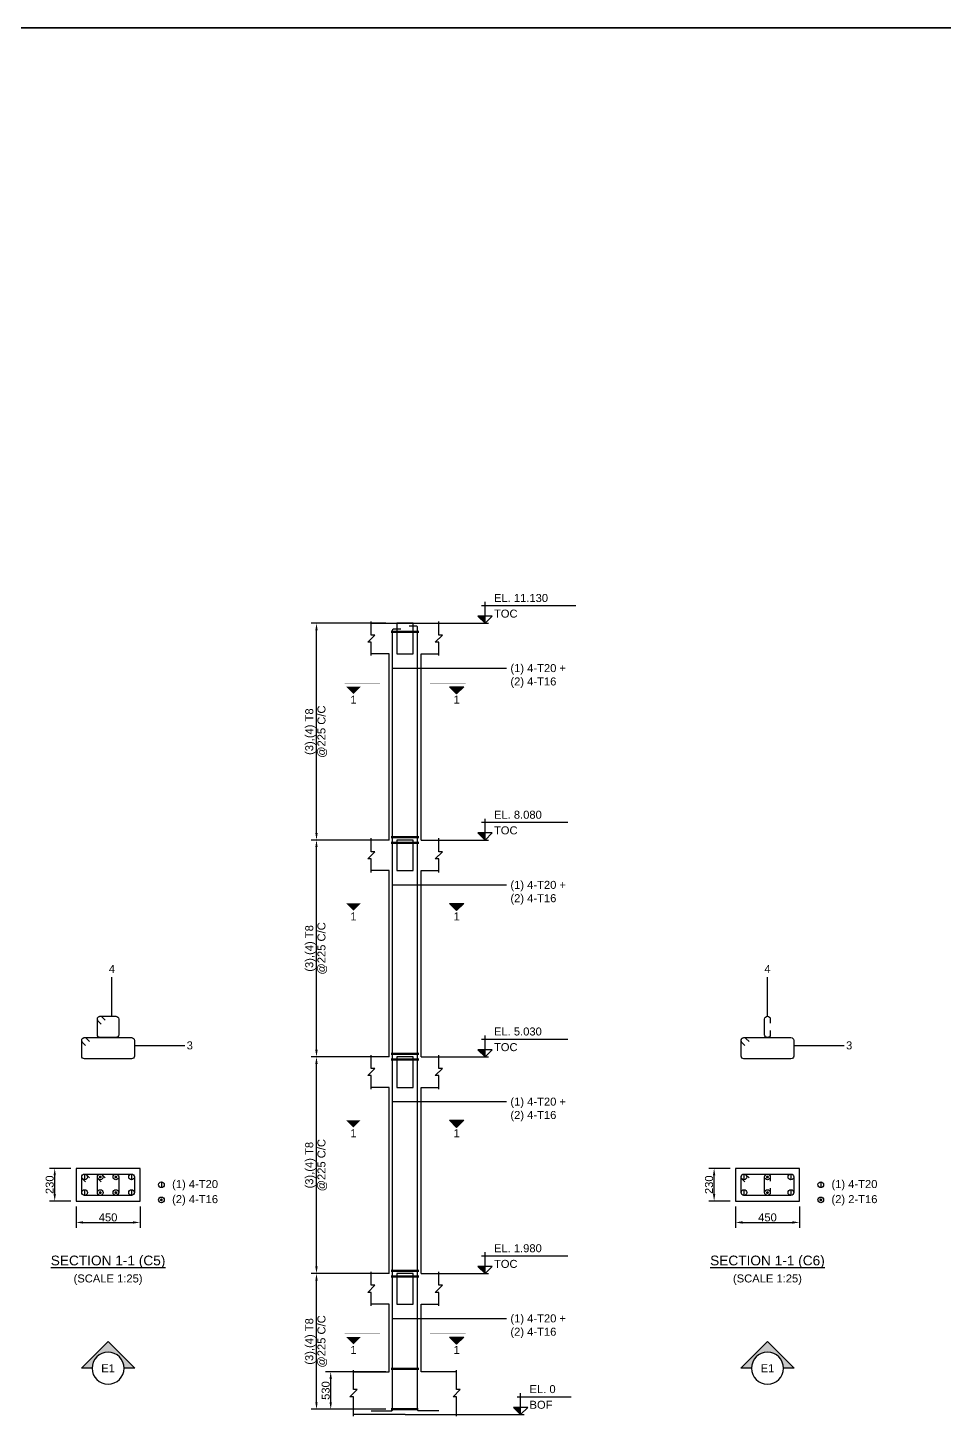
# Model space of a CAD drawing. Header units: inches. Extents: x -816171 to 9366335, y -450961 to 689132.
# Drawn here: x -260925 to -235158, y 47001 to 86049 of the extents above; entities that cross this region are included whole.
import ezdxf
from ezdxf.enums import TextEntityAlignment as Align

# ---------------------------------------------------------------- set-up
doc = ezdxf.new("R2010")
doc.units = ezdxf.units.IN
doc.header["$MEASUREMENT"] = 0
doc.linetypes.add('SCHidden', pattern=[1000, 500, -500])
for name, color, linetype in [('colSectionMarkLayer', 5, 'Continuous'), ('Concrete Line', 2, 'Continuous'), ('Dim', 31, 'Continuous'), ('Hatch', 25, 'Continuous'), ('Labels', 4, 'Continuous'), ('Link', 225, 'Continuous'), ('Reinforcement', 130, 'Continuous'), ('Text', 31, 'Continuous')]:
    doc.layers.add(name, color=color, linetype=linetype)
doc.styles.add('SC-BBS1', font='SansSerif')
doc.styles.add('SC-COL2', font='SansSerif')
doc.styles.get("Standard").update_dxf_attribs({"font": 'txt.shx'})
doc.dimstyles.new('ColumnSch', dxfattribs={"dimtxt": 225, "dimasz": 200, "dimexe": 150, "dimexo": 150, "dimgap": 25, "dimtad": 1, "dimtoh": 1, "dimdec": 4, "dimzin": 0, "dimdsep": 46, "dimtxsty": 'SC-COL2', "dimcen": 0.09, "dimclrd": 8, "dimclre": 8, "dimclrt": 31, "dimadec": 0, "dimazin": 0, "dimtfac": 1, "dimtdec": 0, "dimtix": 1, "dimtofl": 0, "dimtmove": 0, "dimatfit": 3, "dimfxl": 1, "dimtolj": 1, "dimtzin": 0, "dimarcsym": 0})
doc.dimstyles.get("Standard").update_dxf_attribs({"dimtxt": 0.18, "dimasz": 0.18, "dimexe": 0.18, "dimexo": 0.0625, "dimgap": 0.09, "dimtad": 0, "dimtih": 1, "dimtoh": 1, "dimdec": 4, "dimzin": 0, "dimdsep": 46, "dimtxsty": 'Standard', "dimcen": 0.09, "dimadec": 0, "dimazin": 0, "dimtfac": 1, "dimtdec": 4, "dimtofl": 0, "dimtmove": 0, "dimatfit": 3, "dimfxl": 1, "dimtolj": 1, "dimtzin": 0, "dimarcsym": 0})

# ---------------------------------------------------------------- blocks, each defined once
blk = doc.blocks.new('*D380')
at = {"layer": 'DEFPOINTS', "color": 0, "transparency": 16777216}
for p in [(-252808, 51013), (-250708, 51013), (-250708, 47195)]:
    blk.add_point(p, dxfattribs=at)
at = {"layer": 'Dim', "color": 8, "lineweight": -2, "transparency": 16777216}
for p, q in [((-250858, 51013), (-252958, 51013)), ((-252808, 47395), (-252808, 50813)), ((-250858, 47195), (-252958, 47195))]:
    blk.add_line(p, q, dxfattribs=at)
at = {"layer": 'Dim', "color": 8, "transparency": 16777216}
for points in [[(-252841, 50813), (-252775, 50813), (-252808, 51013)], [(-252841, 47395), (-252775, 47395), (-252808, 47195)]]:
    blk.add_solid(points, dxfattribs=at)
at = {"layer": 'Dim', "color": 31, "lineweight": 50, "transparency": 16777216, "char_height": 225, "attachment_point": 5, "rotation": 90, "style": 'SC-COL2'}
for s, insert in [('\\A1;(3),(4) T8', (-252978, 49104)), ('\\A1;@225 C/C', (-252646, 49104))]:
    blk.add_mtext(s, dxfattribs=dict(at, insert=insert))
blk = doc.blocks.new('*D381')
at = {"layer": 'DEFPOINTS', "color": 0, "transparency": 16777216}
for p in [(-252408, 48251), (-250708, 48251), (-250708, 47195)]:
    blk.add_point(p, dxfattribs=at)
at = {"layer": 'Dim', "color": 8, "lineweight": -2, "transparency": 16777216}
for p, q in [((-250858, 48251), (-252558, 48251)), ((-252408, 47395), (-252408, 48051)), ((-250858, 47195), (-252558, 47195))]:
    blk.add_line(p, q, dxfattribs=at)
at = {"layer": 'Dim', "color": 8, "transparency": 16777216}
for points in [[(-252441, 48051), (-252375, 48051), (-252408, 48251)], [(-252441, 47395), (-252375, 47395), (-252408, 47195)]]:
    blk.add_solid(points, dxfattribs=at)
at = {"layer": 'Dim', "color": 31, "lineweight": 50, "transparency": 16777216, "insert": (-252549, 47723), "char_height": 225, "attachment_point": 5, "rotation": 90, "style": 'SC-COL2'}
blk.add_mtext('\\A1;530', dxfattribs=at)
blk = doc.blocks.new('*D382')
at = {"layer": 'DEFPOINTS', "color": 0, "transparency": 16777216}
for p in [(-252808, 57109), (-250708, 57109), (-250708, 51013)]:
    blk.add_point(p, dxfattribs=at)
at = {"layer": 'Dim', "color": 8, "lineweight": -2, "transparency": 16777216}
for p, q in [((-250858, 57109), (-252958, 57109)), ((-252808, 51213), (-252808, 56909)), ((-250858, 51013), (-252958, 51013))]:
    blk.add_line(p, q, dxfattribs=at)
at = {"layer": 'Dim', "color": 8, "transparency": 16777216}
for points in [[(-252841, 56909), (-252775, 56909), (-252808, 57109)], [(-252841, 51213), (-252775, 51213), (-252808, 51013)]]:
    blk.add_solid(points, dxfattribs=at)
at = {"layer": 'Dim', "color": 31, "lineweight": 50, "transparency": 16777216, "char_height": 225, "attachment_point": 5, "rotation": 90, "style": 'SC-COL2'}
for s, insert in [('\\A1;(3),(4) T8', (-252978, 54061)), ('\\A1;@225 C/C', (-252646, 54061))]:
    blk.add_mtext(s, dxfattribs=dict(at, insert=insert))
blk = doc.blocks.new('*D383')
at = {"layer": 'DEFPOINTS', "color": 0, "transparency": 16777216}
for p in [(-252808, 63205), (-250708, 63205), (-250708, 57109)]:
    blk.add_point(p, dxfattribs=at)
at = {"layer": 'Dim', "color": 8, "lineweight": -2, "transparency": 16777216}
for p, q in [((-250858, 63205), (-252958, 63205)), ((-252808, 57309), (-252808, 63005)), ((-250858, 57109), (-252958, 57109))]:
    blk.add_line(p, q, dxfattribs=at)
at = {"layer": 'Dim', "color": 8, "transparency": 16777216}
for points in [[(-252841, 63005), (-252775, 63005), (-252808, 63205)], [(-252841, 57309), (-252775, 57309), (-252808, 57109)]]:
    blk.add_solid(points, dxfattribs=at)
at = {"layer": 'Dim', "color": 31, "lineweight": 50, "transparency": 16777216, "char_height": 225, "attachment_point": 5, "rotation": 90, "style": 'SC-COL2'}
for s, insert in [('\\A1;(3),(4) T8', (-252978, 60157)), ('\\A1;@225 C/C', (-252646, 60157))]:
    blk.add_mtext(s, dxfattribs=dict(at, insert=insert))
blk = doc.blocks.new('*D384')
at = {"layer": 'DEFPOINTS', "color": 0, "transparency": 16777216}
for p in [(-252808, 69301), (-250708, 69301), (-250708, 63205)]:
    blk.add_point(p, dxfattribs=at)
at = {"layer": 'Dim', "color": 8, "lineweight": -2, "transparency": 16777216}
for p, q in [((-250858, 69301), (-252958, 69301)), ((-252808, 63405), (-252808, 69101)), ((-250858, 63205), (-252958, 63205))]:
    blk.add_line(p, q, dxfattribs=at)
at = {"layer": 'Dim', "color": 8, "transparency": 16777216}
for points in [[(-252841, 69101), (-252775, 69101), (-252808, 69301)], [(-252841, 63405), (-252775, 63405), (-252808, 63205)]]:
    blk.add_solid(points, dxfattribs=at)
at = {"layer": 'Dim', "color": 31, "lineweight": 50, "transparency": 16777216, "char_height": 225, "attachment_point": 5, "rotation": 90, "style": 'SC-COL2'}
for s, insert in [('\\A1;(3),(4) T8', (-252978, 66253)), ('\\A1;@225 C/C', (-252646, 66253))]:
    blk.add_mtext(s, dxfattribs=dict(at, insert=insert))
blk = doc.blocks.new('*D385')
at = {"layer": 'DEFPOINTS', "color": 0, "transparency": 16777216}
for p in [(-259568, 53051), (-257768, 53051), (-257768, 52451)]:
    blk.add_point(p, dxfattribs=at)
at = {"layer": 'Dim', "color": 8, "lineweight": -2, "transparency": 16777216}
for p, q in [((-259568, 52901), (-259568, 52301)), ((-257768, 52901), (-257768, 52301)), ((-259368, 52451), (-257968, 52451))]:
    blk.add_line(p, q, dxfattribs=at)
at = {"layer": 'Dim', "color": 8, "transparency": 16777216}
for points in [[(-259368, 52484), (-259368, 52417), (-259568, 52451)], [(-257968, 52484), (-257968, 52417), (-257768, 52451)]]:
    blk.add_solid(points, dxfattribs=at)
at = {"layer": 'Dim', "color": 31, "transparency": 16777216, "insert": (-258668, 52591), "char_height": 225, "attachment_point": 5, "style": 'SC-COL2'}
blk.add_mtext('\\A1;450', dxfattribs=at)
blk = doc.blocks.new('*D386')
at = {"layer": 'DEFPOINTS', "color": 0, "transparency": 16777216}
for p in [(-260168, 53971), (-259568, 53971), (-259568, 53051)]:
    blk.add_point(p, dxfattribs=at)
at = {"layer": 'Dim', "color": 8, "lineweight": -2, "transparency": 16777216}
for p, q in [((-259718, 53971), (-260318, 53971)), ((-260168, 53251), (-260168, 53771)), ((-259718, 53051), (-260318, 53051))]:
    blk.add_line(p, q, dxfattribs=at)
at = {"layer": 'Dim', "color": 8, "transparency": 16777216}
for points in [[(-260201, 53771), (-260135, 53771), (-260168, 53971)], [(-260201, 53251), (-260135, 53251), (-260168, 53051)]]:
    blk.add_solid(points, dxfattribs=at)
at = {"layer": 'Dim', "color": 31, "transparency": 16777216, "insert": (-260309, 53511), "char_height": 225, "attachment_point": 5, "rotation": 90, "style": 'SC-COL2'}
blk.add_mtext('\\A1;230', dxfattribs=at)
blk = doc.blocks.new('*D387')
at = {"layer": 'DEFPOINTS', "color": 0, "transparency": 16777216}
for p in [(-241028, 53051), (-239228, 53051), (-239228, 52451)]:
    blk.add_point(p, dxfattribs=at)
at = {"layer": 'Dim', "color": 8, "lineweight": -2, "transparency": 16777216}
for p, q in [((-241028, 52901), (-241028, 52301)), ((-239228, 52901), (-239228, 52301)), ((-240828, 52451), (-239428, 52451))]:
    blk.add_line(p, q, dxfattribs=at)
at = {"layer": 'Dim', "color": 8, "transparency": 16777216}
for points in [[(-240828, 52484), (-240828, 52417), (-241028, 52451)], [(-239428, 52484), (-239428, 52417), (-239228, 52451)]]:
    blk.add_solid(points, dxfattribs=at)
at = {"layer": 'Dim', "color": 31, "transparency": 16777216, "insert": (-240128, 52591), "char_height": 225, "attachment_point": 5, "style": 'SC-COL2'}
blk.add_mtext('\\A1;450', dxfattribs=at)
blk = doc.blocks.new('*D388')
at = {"layer": 'DEFPOINTS', "color": 0, "transparency": 16777216}
for p in [(-241628, 53971), (-241028, 53971), (-241028, 53051)]:
    blk.add_point(p, dxfattribs=at)
at = {"layer": 'Dim', "color": 8, "lineweight": -2, "transparency": 16777216}
for p, q in [((-241178, 53971), (-241778, 53971)), ((-241628, 53251), (-241628, 53771)), ((-241178, 53051), (-241778, 53051))]:
    blk.add_line(p, q, dxfattribs=at)
at = {"layer": 'Dim', "color": 8, "transparency": 16777216}
for points in [[(-241662, 53771), (-241595, 53771), (-241628, 53971)], [(-241662, 53251), (-241595, 53251), (-241628, 53051)]]:
    blk.add_solid(points, dxfattribs=at)
at = {"layer": 'Dim', "color": 31, "transparency": 16777216, "insert": (-241770, 53511), "char_height": 225, "attachment_point": 5, "rotation": 90, "style": 'SC-COL2'}
blk.add_mtext('\\A1;230', dxfattribs=at)

msp = doc.modelspace()

# ---------------------------------------------------------------- hatches: boundary and pattern name
at = {"layer": 'Hatch'}
for points in [[(-248068.10278, 69300.59386), (-248068.10278, 69500.59386), (-248268.10278, 69500.59386)], [(-251968.10278, 67515.59386), (-251768.10278, 67315.59386), (-251568.10278, 67515.59386), (-251968.10278, 67515.59386)], [(-248668.10278, 67515.59386), (-248868.10278, 67315.59386), (-249068.10278, 67515.59386), (-248668.10278, 67515.59386)], [(-248068.10278, 63204.59386), (-248068.10278, 63404.59386), (-248268.10278, 63404.59386)], [(-251968.10278, 61419.59386), (-251768.10278, 61219.59386), (-251568.10278, 61419.59386), (-251968.10278, 61419.59386)], [(-248668.10278, 61419.59386), (-248868.10278, 61219.59386), (-249068.10278, 61419.59386), (-248668.10278, 61419.59386)], [(-248068.10278, 57108.59386), (-248068.10278, 57308.59386), (-248268.10278, 57308.59386)], [(-251968.10278, 55323.59386), (-251768.10278, 55123.59386), (-251568.10278, 55323.59386), (-251968.10278, 55323.59386)], [(-248668.10278, 55323.59386), (-248868.10278, 55123.59386), (-249068.10278, 55323.59386), (-248668.10278, 55323.59386)], [(-248068.10278, 51012.59386), (-248068.10278, 51212.59386), (-248268.10278, 51212.59386)], [(-251968.10278, 49227.59386), (-251768.10278, 49027.59386), (-251568.10278, 49227.59386), (-251968.10278, 49227.59386)], [(-248668.10278, 49227.59386), (-248868.10278, 49027.59386), (-249068.10278, 49227.59386), (-248668.10278, 49227.59386)], [(-247068.10278, 47050.59386), (-247068.10278, 47250.59386), (-247268.10278, 47250.59386)]]:
    msp.add_hatch(color=256, dxfattribs=at).paths.add_polyline_path(points, flags=0)
h = msp.add_hatch(color=256, dxfattribs=at)
edge = h.paths.add_edge_path(flags=16)
edge.add_line((-259118.10278, 48350.59386), (-259418.10278, 48350.59386))
edge.add_line((-259418.10278, 48350.59386), (-258668.10278, 49100.59386))
edge.add_line((-258668.10278, 49100.59386), (-257918.10278, 48350.59386))
edge.add_line((-257918.10278, 48350.59386), (-258218.10278, 48350.59386))
edge.add_arc((-258668.10278, 48350.59386), 450, 0, 180)
h = msp.add_hatch(color=256, dxfattribs=at)
edge = h.paths.add_edge_path(flags=16)
edge.add_line((-240578.4548, 48350.59386), (-240878.4548, 48350.59386))
edge.add_line((-240878.4548, 48350.59386), (-240128.4548, 49100.59386))
edge.add_line((-240128.4548, 49100.59386), (-239378.4548, 48350.59386))
edge.add_line((-239378.4548, 48350.59386), (-239678.4548, 48350.59386))
edge.add_arc((-240128.4548, 48350.59386), 450, 0, 180)

# ---------------------------------------------------------------- linework, layer by layer
at = {"lineweight": 50}
for p, q in [((-250708.10278, 69060.59386), (-249928.10278, 69060.59386)), ((-250708.10278, 63284.59386), (-249928.10278, 63284.59386)), ((-250708.10278, 63124.59386), (-249928.10278, 63124.59386)), ((-250708.10278, 57188.59386), (-249928.10278, 57188.59386)), ((-250708.10278, 57028.59386), (-249928.10278, 57028.59386)), ((-250708.10278, 51092.59386), (-249928.10278, 51092.59386)), ((-250708.10278, 50932.59386), (-249928.10278, 50932.59386)), ((-250708.10278, 48330.59386), (-249928.10278, 48330.59386)), ((-250708.10278, 47194.59386), (-249948.10278, 47194.59386))]:
    msp.add_line(p, q, dxfattribs=at)
for points in [[(-181417.4681, 86049.11051), (-266927.7018, 86049.11051)], [(-266927.7018, 86049.11051), (-181417.4681, 86049.11051)]]:
    msp.add_lwpolyline(points)
at = {"layer": 'colSectionMarkLayer'}
for p, q in [((-248068.10278, 69300.59386), (-248068.10278, 69900.59386)), ((-248168.10278, 69800.59386), (-245518.10278, 69800.59386)), ((-249868.10278, 69300.59386), (-247968.10278, 69300.59386)), ((-248168.10278, 63704.59386), (-245743.10278, 63704.59386)), ((-248068.10278, 63204.59386), (-248068.10278, 63804.59386)), ((-249868.10278, 63204.59386), (-247968.10278, 63204.59386)), ((-248168.10278, 57608.59386), (-245743.10278, 57608.59386)), ((-248068.10278, 57108.59386), (-248068.10278, 57708.59386)), ((-249868.10278, 57108.59386), (-247968.10278, 57108.59386)), ((-248068.10278, 51012.59386), (-248068.10278, 51612.59386)), ((-248168.10278, 51512.59386), (-245743.10278, 51512.59386)), ((-249868.10278, 51012.59386), (-247968.10278, 51012.59386)), ((-247068.10278, 47050.59386), (-247068.10278, 47650.59386)), ((-247168.10278, 47550.59386), (-245643.10278, 47550.59386)), ((-248868.10278, 47050.59386), (-246968.10278, 47050.59386))]:
    msp.add_line(p, q, dxfattribs=at)
for points in [[(-248068.10278, 69300.59386), (-247868.10278, 69500.59386), (-248268.10278, 69500.59386)], [(-248068.10278, 63204.59386), (-247868.10278, 63404.59386), (-248268.10278, 63404.59386)], [(-248068.10278, 57108.59386), (-247868.10278, 57308.59386), (-248268.10278, 57308.59386)], [(-248068.10278, 51012.59386), (-247868.10278, 51212.59386), (-248268.10278, 51212.59386)], [(-247068.10278, 47050.59386), (-246868.10278, 47250.59386), (-247268.10278, 47250.59386)]]:
    msp.add_lwpolyline(points, close=True, dxfattribs=at)
at = {"layer": 'colSectionMarkLayer', "const_width": 5}
for points in [[(-251018.10278, 67615.59386), (-252018.10278, 67615.59386)], [(-249618.10278, 67615.59386), (-248618.10278, 67615.59386)], [(-251968.10278, 67515.59386), (-251768.10278, 67315.59386), (-251568.10278, 67515.59386), (-251968.10278, 67515.59386)], [(-251018.10278, 61519.59386), (-252018.10278, 61519.59386)], [(-251968.10278, 61419.59386), (-251768.10278, 61219.59386), (-251568.10278, 61419.59386), (-251968.10278, 61419.59386)], [(-249618.10278, 61519.59386), (-248618.10278, 61519.59386)], [(-251018.10278, 55423.59386), (-252018.10278, 55423.59386)], [(-251968.10278, 55323.59386), (-251768.10278, 55123.59386), (-251568.10278, 55323.59386), (-251968.10278, 55323.59386)], [(-249618.10278, 55423.59386), (-248618.10278, 55423.59386)], [(-251018.10278, 49327.59386), (-252018.10278, 49327.59386)], [(-251968.10278, 49227.59386), (-251768.10278, 49027.59386), (-251568.10278, 49227.59386), (-251968.10278, 49227.59386)], [(-249618.10278, 49327.59386), (-248618.10278, 49327.59386)]]:
    msp.add_lwpolyline(points, dxfattribs=at)
at = {"layer": 'colSectionMarkLayer'}
for points in [[(-248668.10278, 67515.59386), (-248868.10278, 67315.59386), (-249068.10278, 67515.59386), (-248668.10278, 67515.59386)], [(-248668.10278, 61419.59386), (-248868.10278, 61219.59386), (-249068.10278, 61419.59386), (-248668.10278, 61419.59386)], [(-248668.10278, 55323.59386), (-248868.10278, 55123.59386), (-249068.10278, 55323.59386), (-248668.10278, 55323.59386)], [(-248668.10278, 49227.59386), (-248868.10278, 49027.59386), (-249068.10278, 49227.59386), (-248668.10278, 49227.59386)]]:
    msp.add_lwpolyline(points, dxfattribs=at)
for points in [[(-259118.10278, 48350.59386), (-259418.10278, 48350.59386), (-258668.10278, 49100.59386), (-257918.10278, 48350.59386), (-258218.10278, 48350.59386, 1), (-259118.10278, 48350.59386, 1), (-258218.10278, 48350.59386)], [(-240578.4548, 48350.59386), (-240878.4548, 48350.59386), (-240128.4548, 49100.59386), (-239378.4548, 48350.59386), (-239678.4548, 48350.59386, 1), (-240578.4548, 48350.59386, 1), (-239678.4548, 48350.59386)]]:
    msp.add_lwpolyline(points, format="xyb", dxfattribs=at)
at = {"layer": 'Concrete Line'}
for p, q in [((-251268.10278, 69300.59386), (-249368.10278, 69300.59386)), ((-250768.10278, 68440.59386), (-251268.10278, 68440.59386)), ((-250768.10278, 63204.59386), (-250768.10278, 68440.59386)), ((-249868.10278, 63204.59386), (-249868.10278, 68440.59386)), ((-249868.10278, 68440.59386), (-249368.10278, 68440.59386)), ((-250768.10278, 63204.59386), (-251268.10278, 63204.59386)), ((-250768.10278, 63204.59386), (-250768.10278, 63204.59386)), ((-250768.10278, 63204.59386), (-250768.10278, 63204.59386)), ((-249868.10278, 63204.59386), (-249868.10278, 63204.59386)), ((-249868.10278, 63204.59386), (-249868.10278, 63204.59386)), ((-249868.10278, 63204.59386), (-249368.10278, 63204.59386)), ((-250768.10278, 62344.59386), (-251268.10278, 62344.59386)), ((-250768.10278, 57108.59386), (-250768.10278, 62344.59386)), ((-249868.10278, 57108.59386), (-249868.10278, 62344.59386)), ((-249868.10278, 62344.59386), (-249368.10278, 62344.59386)), ((-250768.10278, 57108.59386), (-251268.10278, 57108.59386)), ((-250768.10278, 57108.59386), (-250768.10278, 57108.59386)), ((-250768.10278, 57108.59386), (-250768.10278, 57108.59386)), ((-249868.10278, 57108.59386), (-249868.10278, 57108.59386)), ((-249868.10278, 57108.59386), (-249868.10278, 57108.59386)), ((-249868.10278, 57108.59386), (-249368.10278, 57108.59386)), ((-250768.10278, 56248.59386), (-251268.10278, 56248.59386)), ((-250768.10278, 51012.59386), (-250768.10278, 56248.59386)), ((-249868.10278, 51012.59386), (-249868.10278, 56248.59386)), ((-249868.10278, 56248.59386), (-249368.10278, 56248.59386)), ((-250768.10278, 51012.59386), (-251268.10278, 51012.59386)), ((-250768.10278, 51012.59386), (-250768.10278, 51012.59386)), ((-250768.10278, 51012.59386), (-250768.10278, 51012.59386)), ((-249868.10278, 51012.59386), (-249868.10278, 51012.59386)), ((-249868.10278, 51012.59386), (-249868.10278, 51012.59386)), ((-249868.10278, 51012.59386), (-249368.10278, 51012.59386)), ((-250768.10278, 50152.59386), (-251268.10278, 50152.59386)), ((-250768.10278, 48250.59386), (-250768.10278, 50152.59386)), ((-249868.10278, 48250.59386), (-249868.10278, 50152.59386)), ((-249868.10278, 50152.59386), (-249368.10278, 50152.59386)), ((-251768.10278, 48250.59386), (-250768.10278, 48250.59386)), ((-248868.10278, 48250.59386), (-249868.10278, 48250.59386)), ((-248868.10278, 48250.59386), (-249868.10278, 48250.59386)), ((-250318.10278, 47050.59386), (-251768.10278, 47050.59386)), ((-250318.10278, 47050.59386), (-248868.10278, 47050.59386))]:
    msp.add_line(p, q, dxfattribs=at)
for points in [[(-251268.10278, 68390.59386), (-251268.10278, 68770.59386), (-251368.10278, 68770.59386), (-251168.10278, 68970.59386), (-251268.10278, 68970.59386), (-251268.10278, 69350.59386)], [(-249368.10278, 68390.59386), (-249368.10278, 68770.59386), (-249468.10278, 68770.59386), (-249268.10278, 68970.59386), (-249368.10278, 68970.59386), (-249368.10278, 69350.59386)], [(-251268.10278, 62294.59386), (-251268.10278, 62674.59386), (-251368.10278, 62674.59386), (-251168.10278, 62874.59386), (-251268.10278, 62874.59386), (-251268.10278, 63254.59386)], [(-249368.10278, 62294.59386), (-249368.10278, 62674.59386), (-249468.10278, 62674.59386), (-249268.10278, 62874.59386), (-249368.10278, 62874.59386), (-249368.10278, 63254.59386)], [(-251268.10278, 56198.59386), (-251268.10278, 56578.59386), (-251368.10278, 56578.59386), (-251168.10278, 56778.59386), (-251268.10278, 56778.59386), (-251268.10278, 57158.59386)], [(-249368.10278, 56198.59386), (-249368.10278, 56578.59386), (-249468.10278, 56578.59386), (-249268.10278, 56778.59386), (-249368.10278, 56778.59386), (-249368.10278, 57158.59386)], [(-251268.10278, 50102.59386), (-251268.10278, 50482.59386), (-251368.10278, 50482.59386), (-251168.10278, 50682.59386), (-251268.10278, 50682.59386), (-251268.10278, 51062.59386)], [(-249368.10278, 50102.59386), (-249368.10278, 50482.59386), (-249468.10278, 50482.59386), (-249268.10278, 50682.59386), (-249368.10278, 50682.59386), (-249368.10278, 51062.59386)], [(-251768.10278, 47000.59386), (-251768.10278, 47550.59386), (-251868.10278, 47550.59386), (-251668.10278, 47750.59386), (-251768.10278, 47750.59386), (-251768.10278, 48300.59386)], [(-248868.10278, 47000.59386), (-248868.10278, 47550.59386), (-248968.10278, 47550.59386), (-248768.10278, 47750.59386), (-248868.10278, 47750.59386), (-248868.10278, 48300.59386)]]:
    msp.add_lwpolyline(points, dxfattribs=at)
for points in [[(-250548.10278, 69300.59386), (-250548.10278, 68440.59386), (-250088.10278, 68440.59386), (-250088.10278, 69300.59386)], [(-250548.10278, 63204.59386), (-250548.10278, 62344.59386), (-250088.10278, 62344.59386), (-250088.10278, 63204.59386)], [(-250548.10278, 57108.59386), (-250548.10278, 56248.59386), (-250088.10278, 56248.59386), (-250088.10278, 57108.59386)], [(-259568.10278, 53050.59386), (-257768.10278, 53050.59386), (-257768.10278, 53050.59386), (-257768.10278, 53970.59386), (-257768.10278, 53970.59386), (-259568.10278, 53970.59386), (-259568.10278, 53970.59386), (-259568.10278, 53050.59386)], [(-241028.4548, 53050.59386), (-239228.4548, 53050.59386), (-239228.4548, 53050.59386), (-239228.4548, 53970.59386), (-239228.4548, 53970.59386), (-241028.4548, 53970.59386), (-241028.4548, 53970.59386), (-241028.4548, 53050.59386)], [(-250548.10278, 51012.59386), (-250548.10278, 50152.59386), (-250088.10278, 50152.59386), (-250088.10278, 51012.59386)]]:
    msp.add_lwpolyline(points, close=True, dxfattribs=at)
at = {"layer": 'Concrete Line', "linetype": 'SCHidden', "ltscale": 0.3}
for points in [[(-250548.10278, 69300.59386), (-250548.10278, 68440.59386), (-250088.10278, 68440.59386), (-250088.10278, 69300.59386)], [(-250548.10278, 63204.59386), (-250548.10278, 62344.59386), (-250088.10278, 62344.59386), (-250088.10278, 63204.59386)], [(-250548.10278, 57108.59386), (-250548.10278, 56248.59386), (-250088.10278, 56248.59386), (-250088.10278, 57108.59386)], [(-250548.10278, 51012.59386), (-250548.10278, 50152.59386), (-250088.10278, 50152.59386), (-250088.10278, 51012.59386)]]:
    msp.add_lwpolyline(points, close=True, dxfattribs=at)
at = {"layer": 'Link'}
for points in [[(-258859.81877, 58029.17246), (-258944.67143, 58114.02543, -0.6681779738), (-258888.10278, 58250.59386), (-258448.10278, 58250.59386, -0.4142135624), (-258368.10278, 58170.59386), (-258368.10278, 57730.59386, -0.4142135624), (-258448.10278, 57650.59386), (-258888.10278, 57650.59386, -0.4142135624), (-258968.10278, 57730.59386), (-258968.10278, 58170.59386, -0.6681793021), (-258831.53414, 58227.1623), (-258746.68148, 58142.30933)], [(-240048.4548, 57850.59386), (-240048.4548, 57730.59386, -1), (-240208.4548, 57730.59386), (-240208.4548, 58170.59386, -1), (-240048.4548, 58170.59386), (-240048.4548, 58050.59386)], [(-259299.81877, 57429.17246), (-259384.67143, 57514.02543, -0.6681779738), (-259328.10278, 57650.59386), (-258008.10278, 57650.59386, -0.4142135624), (-257928.10278, 57570.59386), (-257928.10278, 57130.59386, -0.4142135624), (-258008.10278, 57050.59386), (-259328.10278, 57050.59386, -0.4142135624), (-259408.10278, 57130.59386), (-259408.10278, 57570.59386, -0.6681793021), (-259271.53414, 57627.1623), (-259186.68148, 57542.30933)], [(-240760.17079, 57429.17246), (-240845.02345, 57514.02543, -0.6681779738), (-240788.4548, 57650.59386), (-239468.4548, 57650.59386, -0.4142135624), (-239388.4548, 57570.59386), (-239388.4548, 57130.59386, -0.4142135624), (-239468.4548, 57050.59386), (-240788.4548, 57050.59386, -0.4142135624), (-240868.4548, 57130.59386), (-240868.4548, 57570.59386, -0.6681793021), (-240731.88615, 57627.1623), (-240647.03349, 57542.30933)], [(-259299.81877, 53589.17246), (-259384.67143, 53674.02543, -0.6681779738), (-259328.10278, 53810.59386), (-258008.10278, 53810.59386, -0.4142135624), (-257928.10278, 53730.59386), (-257928.10278, 53290.59386, -0.4142135624), (-258008.10278, 53210.59386), (-259328.10278, 53210.59386, -0.4142135624), (-259408.10278, 53290.59386), (-259408.10278, 53730.59386, -0.6681793021), (-259271.53414, 53787.1623), (-259186.68148, 53702.30933)], [(-258859.81877, 53589.17246), (-258944.67143, 53674.02543, -0.6681779738), (-258888.10278, 53810.59386), (-258448.10278, 53810.59386, -0.4142135624), (-258368.10278, 53730.59386), (-258368.10278, 53290.59386, -0.4142135624), (-258448.10278, 53210.59386), (-258888.10278, 53210.59386, -0.4142135624), (-258968.10278, 53290.59386), (-258968.10278, 53730.59386, -0.6681793021), (-258831.53414, 53787.1623), (-258746.68148, 53702.30933)], [(-240760.17079, 53589.17246), (-240845.02345, 53674.02543, -0.6681779738), (-240788.4548, 53810.59386), (-239468.4548, 53810.59386, -0.4142135624), (-239388.4548, 53730.59386), (-239388.4548, 53290.59386, -0.4142135624), (-239468.4548, 53210.59386), (-240788.4548, 53210.59386, -0.4142135624), (-240868.4548, 53290.59386), (-240868.4548, 53730.59386, -0.6681793021), (-240731.88615, 53787.1623), (-240647.03349, 53702.30933)], [(-240048.4548, 53410.59386), (-240048.4548, 53290.59386, -1), (-240208.4548, 53290.59386), (-240208.4548, 53730.59386, -1), (-240048.4548, 53730.59386), (-240048.4548, 53610.59386)]]:
    msp.add_lwpolyline(points, format="xyb", dxfattribs=at)
at = {"layer": 'Reinforcement', "lineweight": 25}
for points in [[(-250668.10278, 63662.59386), (-250668.10278, 65822.59386), (-250668.10278, 66362.59386), (-250668.10278, 69110.59386, -0.4142135624), (-250638.10278, 69140.59386), (-250438.10278, 69140.59386)], [(-249968.10278, 65822.59386), (-249968.10278, 67550.59386), (-249968.10278, 68090.59386), (-249968.10278, 69190.59386, 0.4142135624), (-249998.10278, 69220.59386), (-250198.10278, 69220.59386)], [(-249368.10278, 47150.59386), (-249938.10278, 47150.59386, -0.4142135624), (-249968.10278, 47180.59386), (-249968.10278, 55358.59386)], [(-251268.10278, 47150.59386), (-250698.10278, 47150.59386, 0.4142135624), (-250668.10278, 47180.59386), (-250668.10278, 53630.59386)]]:
    msp.add_lwpolyline(points, format="xyb", dxfattribs=at)
for points in [[(-249968.10278, 59726.59386), (-249968.10278, 61454.59386), (-249968.10278, 61994.59386), (-249968.10278, 67550.59386)], [(-250668.10278, 57566.59386), (-250668.10278, 59726.59386), (-250668.10278, 60266.59386), (-250668.10278, 65822.59386)], [(-249968.10278, 53630.59386), (-249968.10278, 55358.59386), (-249968.10278, 55898.59386), (-249968.10278, 61454.59386)], [(-250668.10278, 51470.59386), (-250668.10278, 53630.59386), (-250668.10278, 54170.59386), (-250668.10278, 59726.59386)]]:
    msp.add_lwpolyline(points, dxfattribs=at)
at = {"layer": 'Reinforcement', "color": 130}
for points in [[(-259328.10278, 53810.59386), (-259328.10278, 53650.59386)], [(-258008.10278, 53810.59386), (-258008.10278, 53650.59386)], [(-257168.10278, 53590.59386), (-257168.10278, 53430.59386)], [(-240788.4548, 53810.59386), (-240788.4548, 53650.59386)], [(-239468.4548, 53810.59386), (-239468.4548, 53650.59386)], [(-238628.4548, 53590.59386), (-238628.4548, 53430.59386)], [(-259328.10278, 53370.59386), (-259328.10278, 53210.59386)], [(-258008.10278, 53370.59386), (-258008.10278, 53210.59386)], [(-240788.4548, 53370.59386), (-240788.4548, 53210.59386)], [(-239468.4548, 53370.59386), (-239468.4548, 53210.59386)]]:
    msp.add_lwpolyline(points, dxfattribs=at)
at = {"layer": 'Reinforcement', "color": 130, "const_width": 40}
for points in [[(-258908.10278, 53730.59386, 1), (-258868.10278, 53730.59386, 1)], [(-258468.10278, 53730.59386, 1), (-258428.10278, 53730.59386, 1)], [(-240148.4548, 53730.59386, 1), (-240108.4548, 53730.59386, 1)], [(-258908.10278, 53290.59386, 1), (-258868.10278, 53290.59386, 1)], [(-258468.10278, 53290.59386, 1), (-258428.10278, 53290.59386, 1)], [(-257188.10278, 53085.59386, 1), (-257148.10278, 53085.59386, 1)], [(-240148.4548, 53290.59386, 1), (-240108.4548, 53290.59386, 1)], [(-238648.4548, 53085.59386, 1), (-238608.4548, 53085.59386, 1)]]:
    msp.add_lwpolyline(points, format="xyb", close=True, dxfattribs=at)
at = {"layer": 'Reinforcement', "color": 130}
for centre in [(-259328.10278, 53730.59386), (-258888.10278, 53730.59386), (-258448.10278, 53730.59386), (-258008.10278, 53730.59386), (-257168.10278, 53510.59386), (-240788.4548, 53730.59386), (-240128.4548, 53730.59386), (-239468.4548, 53730.59386), (-238628.4548, 53510.59386), (-259328.10278, 53290.59386), (-258888.10278, 53290.59386), (-258448.10278, 53290.59386), (-258008.10278, 53290.59386), (-257168.10278, 53085.59386), (-240788.4548, 53290.59386), (-240128.4548, 53290.59386), (-239468.4548, 53290.59386), (-238628.4548, 53085.59386)]:
    msp.add_circle(centre, 80, dxfattribs=at)

# ---------------------------------------------------------------- texts
at = {"layer": 'colSectionMarkLayer', "style": 'SC-BBS1'}
for p in [(-251768.10278, 67265.59386), (-248868.10278, 67265.59386), (-251768.10278, 61169.59386), (-248868.10278, 61169.59386), (-251768.10278, 55073.59386), (-248868.10278, 55073.59386), (-251768.10278, 48977.59386), (-248868.10278, 48977.59386)]:
    msp.add_text('1', height=225, dxfattribs=at).set_placement(p, align=Align.TOP_CENTER)
at = {"layer": 'Labels', "style": 'SC-BBS1'}
for s, p in [('%%uSECTION 1-1 (C5)', (-258668.10278, 51160.59386)), ('%%uSECTION 1-1 (C6)', (-240128.4548, 51160.59386))]:
    msp.add_text(s, height=275, dxfattribs=at).set_placement(p, align=Align.BOTTOM_CENTER)
for p in [(-258668.10278, 48350.59386), (-240128.4548, 48350.59386)]:
    msp.add_text('E1', height=225, dxfattribs=at).set_placement(p, align=Align.MIDDLE_CENTER)
at = {"layer": 'Text', "style": 'SC-BBS1'}
for s, p in [('EL. 11.130', (-247818.10278, 69900.59386)), ('TOC', (-247818.10278, 69460.59386)), ('EL. 8.080', (-247818.10278, 63804.59386)), ('TOC', (-247818.10278, 63364.59386)), ('EL. 5.030', (-247818.10278, 57708.59386)), ('TOC', (-247818.10278, 57268.59386)), ('EL. 1.980', (-247818.10278, 51612.59386)), ('TOC', (-247818.10278, 51172.59386)), ('EL. 0', (-246818.10278, 47650.59386)), ('BOF', (-246818.10278, 47210.59386))]:
    msp.add_text(s, height=225, dxfattribs=at).set_placement(p)
for s, p in [('4', (-258558.10278, 59400.59386)), ('4', (-240128.4548, 59400.59386)), ('(SCALE 1:25)', (-258668.10278, 50695.59386)), ('(SCALE 1:25)', (-240128.4548, 50695.59386))]:
    msp.add_text(s, height=225, dxfattribs=at).set_placement(p, align=Align.BOTTOM_CENTER)
for s, p in [('3', (-256458.10278, 57430.59386)), ('3', (-237918.4548, 57430.59386)), ('(1) 4-T20', (-256868.10278, 53530.59386)), ('(1) 4-T20', (-238328.4548, 53530.59386)), ('(2) 4-T16', (-256868.10278, 53105.59386)), ('(2) 2-T16', (-238328.4548, 53105.59386))]:
    msp.add_text(s, height=225, dxfattribs=at).set_placement(p, align=Align.MIDDLE_LEFT)
at = {"layer": 'Text', "char_height": 225, "attachment_point": 1, "style": 'SC-BBS1'}
for insert in [(-247355.60278, 68153.09386), (-247355.60278, 62057.09386), (-247355.60278, 55961.09386), (-247355.60278, 49865.09386)]:
    msp.add_mtext('(1) 4-T20 + \\P(2) 4-T16', dxfattribs=dict(at, insert=insert))

# ---------------------------------------------------------------- dimensions: what is measured, and where the dimension line sits
at = {"layer": 'Dim', "lineweight": 50}
for p1, p2, distance, text, picture, middle in [((-250708.10278, 63204.59386), (-250708.10278, 69300.59386), 2100, '(3),(4) T8\\X@225 C/C', '*D384', (-252808.10278, 66252.59386)), ((-250708.10278, 57108.59386), (-250708.10278, 63204.59386), 2100, '(3),(4) T8\\X@225 C/C', '*D383', (-252808.10278, 60156.59386)), ((-250708.10278, 51012.59386), (-250708.10278, 57108.59386), 2100, '(3),(4) T8\\X@225 C/C', '*D382', (-252808.10278, 54060.59386)), ((-250708.10278, 47194.59386), (-250708.10278, 51012.59386), 2100, '(3),(4) T8\\X@225 C/C', '*D380', (-252808.10278, 49103.59386)), ((-250708.10278, 47194.59386), (-250708.10278, 48250.59386), 1700, '530', '*D381', (-252549.15216, 47722.59386))]:
    dim = msp.add_aligned_dim(p1=p1, p2=p2, distance=distance, text=text, dimstyle='ColumnSch', dxfattribs=at)
    dim.commit()
    dim.dimension.update_dxf_attribs({"geometry": picture, "text_midpoint": middle})
at = {"layer": 'Dim'}
for p1, p2, distance, text, picture, middle in [((-259568.10278, 53050.59386), (-259568.10278, 53970.59386), 600, '230', '*D386', (-260309.15216, 53510.59386)), ((-241028.4548, 53050.59386), (-241028.4548, 53970.59386), 600, '230', '*D388', (-241769.50418, 53510.59386)), ((-259568.10278, 53050.59386), (-257768.10278, 53050.59386), -600, '450', '*D385', (-258668.10278, 52591.48893)), ((-241028.4548, 53050.59386), (-239228.4548, 53050.59386), -600, '450', '*D387', (-240128.4548, 52591.48893))]:
    dim = msp.add_aligned_dim(p1=p1, p2=p2, distance=distance, text=text, dimstyle='ColumnSch', override={"dimtofl": 1}, dxfattribs=at)
    dim.commit()
    dim.dimension.update_dxf_attribs({"geometry": picture, "text_midpoint": middle})

# ---------------------------------------------------------------- leaders
at = {"layer": 'Dim', "color": 8}
for points in [[(-250668.10278, 68040.59386), (-247468.10278, 68040.59386)], [(-249968.10278, 68040.59386), (-247468.10278, 68040.59386)], [(-250668.10278, 61944.59386), (-247468.10278, 61944.59386)], [(-249968.10278, 61944.59386), (-247468.10278, 61944.59386)], [(-258558.10278, 58250.59386), (-258558.10278, 59350.59386)], [(-240128.4548, 58250.59386), (-240128.4548, 59350.59386)], [(-257928.10278, 57430.59386), (-256508.10278, 57430.59386)], [(-239388.4548, 57430.59386), (-237968.4548, 57430.59386)], [(-250668.10278, 55848.59386), (-247468.10278, 55848.59386)], [(-249968.10278, 55848.59386), (-247468.10278, 55848.59386)], [(-250668.10278, 49752.59386), (-247468.10278, 49752.59386)], [(-249968.10278, 49752.59386), (-247468.10278, 49752.59386)]]:
    msp.add_leader(points, dimstyle='Standard', dxfattribs=at)

doc.saveas('drawing.dxf')
